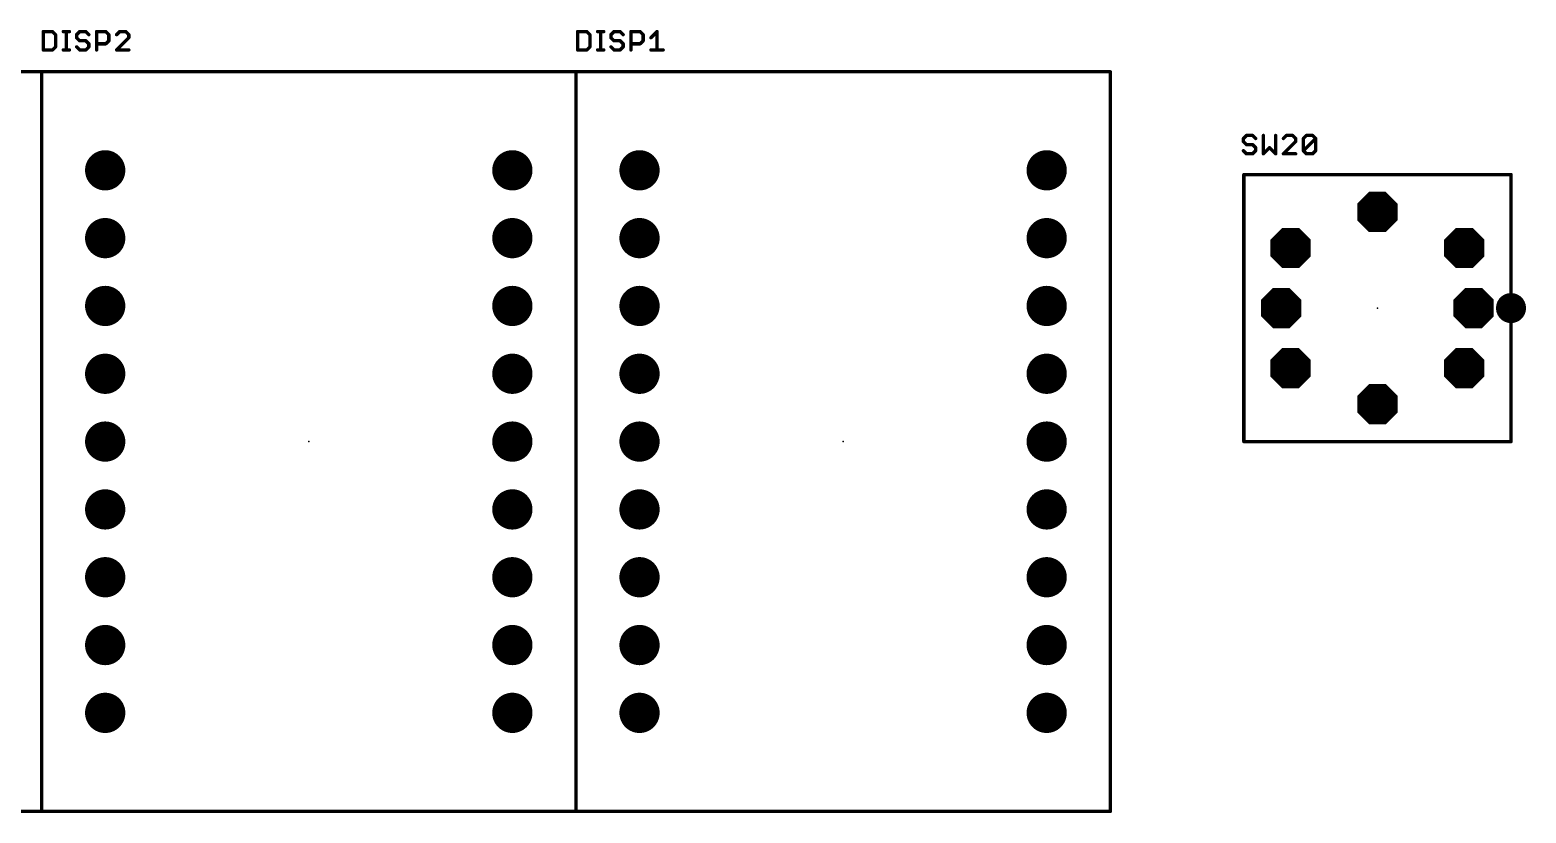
# Model space of a CAD drawing. Extents: x 0 to 426, y 0 to 160.
# Drawn here: x 234.6 to 290.6, y 76.1 to 105.4 of the extents above; entities that cross this region are included whole.
import ezdxf

# ---------------------------------------------------------------- set-up
doc = ezdxf.new("R2010")
doc.units = 0
doc.header["$MEASUREMENT"] = 0
doc.layers.get('0').update_dxf_attribs({"linetype": 'CONTINUOUS'})
for name, color, linetype in [('17', 82, 'CONTINUOUS'), ('21', 253, 'CONTINUOUS'), ('23', 7, 'CONTINUOUS'), ('25', 253, 'CONTINUOUS')]:
    doc.layers.add(name, color=color, linetype=linetype)

# ---------------------------------------------------------------- blocks, each defined once
blk = doc.blocks.new('ROUNDP')
at = {"const_width": 0.5}
blk.add_lwpolyline([(0, -0.25, 1), (0, 0.25, 1), (0, -0.25)], format="xyb", dxfattribs=at)
blk = doc.blocks.new('OCTAGONP')
at = {"const_width": 0.5}
blk.add_lwpolyline([(-0.25, -0.1036), (-0.25, 0.1036), (-0.1036, 0.25), (0.1036, 0.25), (0.25, 0.1036), (0.25, -0.1036), (0.1036, -0.25), (-0.1036, -0.25), (-0.25, -0.1036), (-0.25, 0.1036)], dxfattribs=at)

msp = doc.modelspace()

# ---------------------------------------------------------------- linework, layer by layer
at = {"layer": '21', "const_width": 0.127}
for points in [[(235, 103.85), (215, 103.85)], [(235, 103.85), (235, 76.15)], [(255, 103.85), (235, 103.85)], [(235, 76.15), (235, 103.85)], [(255, 103.85), (255, 76.15)], [(275, 103.85), (255, 103.85)], [(255, 76.15), (255, 103.85)], [(275, 76.15), (275, 103.85)], [(280, 100), (290, 100)], [(280, 90), (280, 100)], [(290, 100), (290, 90)], [(289.5125, 95.1113), (289.5495, 95.2169)], [(289.5495, 95.2169), (289.6091, 95.3117)], [(289.5728, 95.254), (290.4272, 95.254)], [(289.6091, 95.3117), (289.6883, 95.3909)], [(289.6783, 95.381), (290.3217, 95.381)], [(289.6883, 95.3909), (289.7831, 95.4505)], [(289.7831, 95.4505), (289.8887, 95.4875)], [(289.8887, 95.4875), (290, 95.5)], [(290, 95.5), (290.1113, 95.4875)], [(290.1113, 95.4875), (290.2169, 95.4505)], [(290.2169, 95.4505), (290.3117, 95.3909)], [(290.3117, 95.3909), (290.3909, 95.3117)], [(290.3909, 95.3117), (290.4505, 95.2169)], [(290.4505, 95.2169), (290.4875, 95.1113)], [(289.5, 95), (289.5125, 95.1113)], [(289.5125, 94.8887), (289.5, 95)], [(289.5, 95), (290.5, 95)], [(289.5495, 94.7831), (289.5125, 94.8887)], [(289.518, 95.127), (290.482, 95.127)], [(289.518, 94.873), (290.482, 94.873)], [(289.6091, 94.6883), (289.5495, 94.7831)], [(289.5728, 94.746), (290.4272, 94.746)], [(289.6883, 94.6091), (289.6091, 94.6883)], [(289.6783, 94.619), (290.3217, 94.619)], [(289.7831, 94.5495), (289.6883, 94.6091)], [(290.3117, 94.6091), (290.2169, 94.5495)], [(290.3909, 94.6883), (290.3117, 94.6091)], [(290.4505, 94.7831), (290.3909, 94.6883)], [(290.4875, 94.8887), (290.4505, 94.7831)], [(290.4875, 95.1113), (290.5, 95)], [(290.5, 95), (290.4875, 94.8887)], [(289.8887, 94.5125), (289.7831, 94.5495)], [(290, 94.5), (289.8887, 94.5125)], [(290.1113, 94.5125), (290, 94.5)], [(290.2169, 94.5495), (290.1113, 94.5125)], [(290, 90), (280, 90)], [(215, 76.15), (235, 76.15)], [(235, 76.15), (255, 76.15)], [(255, 76.15), (275, 76.15)]]:
    msp.add_lwpolyline(points, dxfattribs=at)
at = {"layer": '21', "const_width": 0.0635}
for points in [[(235, 103.8818, 1), (235, 103.8183)], [(235.0317, 103.85, 1), (234.9683, 103.85)], [(235.0317, 103.85, 1), (234.9683, 103.85)], [(235, 103.8183, 1), (235, 103.8818)], [(255, 103.8818, 1), (255, 103.8183)], [(255.0317, 103.85, 1), (254.9683, 103.85)], [(255.0317, 103.85, 1), (254.9683, 103.85)], [(255, 103.8183, 1), (255, 103.8818)], [(275.0317, 103.85, 1), (274.9683, 103.85)], [(275, 103.8183, 1), (275, 103.8818)], [(280, 100.0318, 1), (280, 99.9682)], [(280.0317, 100, 1), (279.9683, 100)], [(290.0317, 100, 1), (289.9683, 100)], [(290, 99.9682, 1), (290, 100.0318)], [(289.5226, 95.2338, 1), (289.5764, 95.2)], [(289.5795, 95.2065, 1), (289.5195, 95.2274)], [(289.5728, 95.2858, 1), (289.5728, 95.2223)], [(289.5866, 95.3342, 1), (289.6315, 95.2893)], [(289.636, 95.2949, 1), (289.5822, 95.3286)], [(289.6783, 95.4128, 1), (289.6783, 95.3492)], [(289.6714, 95.4178, 1), (289.7051, 95.364)], [(289.7107, 95.3685, 1), (289.6658, 95.4134)], [(289.7726, 95.4805, 1), (289.7935, 95.4205)], [(289.8, 95.4236, 1), (289.7662, 95.4774)], [(289.8852, 95.519, 1), (289.8923, 95.4559)], [(289.8992, 95.4575, 1), (289.8783, 95.5174)], [(290.0036, 95.5316, 1), (289.9964, 95.4684)], [(290.0036, 95.4684, 1), (289.9964, 95.5316)], [(290.1217, 95.5174, 1), (290.1008, 95.4575)], [(290.1077, 95.4559, 1), (290.1148, 95.519)], [(290.2338, 95.4774, 1), (290.2, 95.4236)], [(290.2065, 95.4205, 1), (290.2274, 95.4805)], [(290.3342, 95.4134, 1), (290.2893, 95.3685)], [(290.2949, 95.364, 1), (290.3286, 95.4178)], [(290.3217, 95.3492, 1), (290.3217, 95.4128)], [(290.4178, 95.3286, 1), (290.364, 95.2949)], [(290.3685, 95.2893, 1), (290.4134, 95.3342)], [(290.4805, 95.2274, 1), (290.4205, 95.2065)], [(290.4236, 95.2, 1), (290.4774, 95.2338)], [(290.4272, 95.2223, 1), (290.4272, 95.2858)], [(289.5316, 95.0036, 1), (289.4684, 94.9964)], [(289.4684, 95.0036, 1), (289.5316, 94.9964)], [(289.5, 95.0318, 1), (289.5, 94.9682)], [(289.4826, 95.1217, 1), (289.5425, 95.1008)], [(289.5425, 94.8992, 1), (289.4826, 94.8783)], [(289.5441, 95.1077, 1), (289.481, 95.1148)], [(289.481, 94.8852, 1), (289.5441, 94.8923)], [(289.518, 95.1588, 1), (289.518, 95.0953)], [(289.518, 94.9048, 1), (289.518, 94.8413)], [(289.5764, 94.8, 1), (289.5226, 94.7662)], [(289.5195, 94.7726, 1), (289.5795, 94.7935)], [(289.5728, 94.7778, 1), (289.5728, 94.7143)], [(289.6315, 94.7107, 1), (289.5866, 94.6658)], [(289.5822, 94.6714, 1), (289.636, 94.7051)], [(289.6783, 94.6508, 1), (289.6783, 94.5872)], [(289.7051, 94.636, 1), (289.6714, 94.5822)], [(289.6658, 94.5866, 1), (289.7107, 94.6315)], [(290.2893, 94.6315, 1), (290.3342, 94.5866)], [(290.3286, 94.5822, 1), (290.2949, 94.636)], [(290.3217, 94.5872, 1), (290.3217, 94.6508)], [(290.364, 94.7051, 1), (290.4178, 94.6714)], [(290.4134, 94.6658, 1), (290.3685, 94.7107)], [(290.4205, 94.7935, 1), (290.4805, 94.7726)], [(290.4774, 94.7662, 1), (290.4236, 94.8)], [(290.4272, 94.7143, 1), (290.4272, 94.7778)], [(290.519, 95.1148, 1), (290.4559, 95.1077)], [(290.4559, 94.8923, 1), (290.519, 94.8852)], [(290.4575, 95.1008, 1), (290.5174, 95.1217)], [(290.5174, 94.8783, 1), (290.4575, 94.8992)], [(290.5316, 94.9964, 1), (290.4684, 95.0036)], [(290.4684, 94.9964, 1), (290.5316, 95.0036)], [(290.482, 95.0953, 1), (290.482, 95.1588)], [(290.482, 94.8413, 1), (290.482, 94.9048)], [(290.5, 94.9682, 1), (290.5, 95.0318)], [(289.7935, 94.5795, 1), (289.7726, 94.5195)], [(289.7662, 94.5226, 1), (289.8, 94.5764)], [(289.8923, 94.5441, 1), (289.8852, 94.481)], [(289.8783, 94.4826, 1), (289.8992, 94.5425)], [(289.9964, 94.5316, 1), (290.0036, 94.4684)], [(289.9964, 94.4684, 1), (290.0036, 94.5316)], [(290.1008, 94.5425, 1), (290.1217, 94.4826)], [(290.1148, 94.481, 1), (290.1077, 94.5441)], [(290.2, 94.5764, 1), (290.2338, 94.5226)], [(290.2274, 94.5195, 1), (290.2065, 94.5795)], [(280, 90.0318, 1), (280, 89.9682)], [(279.9683, 90, 1), (280.0317, 90)], [(289.9683, 90, 1), (290.0317, 90)], [(290, 89.9682, 1), (290, 90.0318)], [(235, 76.1818, 1), (235, 76.1183)], [(234.9683, 76.15, 1), (235.0317, 76.15)], [(234.9683, 76.15, 1), (235.0317, 76.15)], [(235, 76.1183, 1), (235, 76.1818)], [(255, 76.1818, 1), (255, 76.1183)], [(254.9683, 76.15, 1), (255.0317, 76.15)], [(254.9683, 76.15, 1), (255.0317, 76.15)], [(255, 76.1183, 1), (255, 76.1818)], [(274.9683, 76.15, 1), (275.0317, 76.15)], [(275, 76.1183, 1), (275, 76.1818)]]:
    msp.add_lwpolyline(points, format="xyb", dxfattribs=at)
at = {"layer": '23'}
for p in [(285, 95), (245, 90), (265, 90)]:
    msp.add_point(p, dxfattribs=at)
at = {"layer": '25', "const_width": 0.127}
for points in [[(235.0635, 105.3549), (235.0635, 104.6685)], [(235.4067, 105.3549), (235.0635, 105.3549)], [(235.5211, 105.2405), (235.4067, 105.3549)], [(235.5211, 104.7829), (235.5211, 105.2405)], [(235.8119, 105.3549), (236.0407, 105.3549)], [(235.9263, 104.6685), (235.9263, 105.3549)], [(236.4253, 105.3549), (236.3109, 105.2405)], [(236.3109, 105.2405), (236.3109, 105.1261)], [(236.6541, 105.3549), (236.4253, 105.3549)], [(236.7685, 105.2405), (236.6541, 105.3549)], [(237.0593, 104.6685), (237.0593, 105.3549)], [(237.0593, 105.3549), (237.4025, 105.3549)], [(237.4025, 105.3549), (237.5169, 105.2405)], [(237.5169, 105.2405), (237.5169, 105.0117)], [(237.9221, 105.3549), (237.8077, 105.2405)], [(238.1509, 105.3549), (237.9221, 105.3549)], [(238.2653, 105.2405), (238.1509, 105.3549)], [(238.2653, 105.1261), (238.2653, 105.2405)], [(255.0635, 105.3549), (255.0635, 104.6685)], [(255.4067, 105.3549), (255.0635, 105.3549)], [(255.5211, 105.2405), (255.4067, 105.3549)], [(255.5211, 104.7829), (255.5211, 105.2405)], [(255.8119, 105.3549), (256.0407, 105.3549)], [(255.9263, 104.6685), (255.9263, 105.3549)], [(256.4253, 105.3549), (256.3109, 105.2405)], [(256.3109, 105.2405), (256.3109, 105.1261)], [(256.6541, 105.3549), (256.4253, 105.3549)], [(256.7685, 105.2405), (256.6541, 105.3549)], [(257.0593, 104.6685), (257.0593, 105.3549)], [(257.0593, 105.3549), (257.4025, 105.3549)], [(257.4025, 105.3549), (257.5169, 105.2405)], [(257.5169, 105.2405), (257.5169, 105.0117)], [(257.8077, 105.1261), (258.0365, 105.3549)], [(258.0365, 105.3549), (258.0365, 104.6685)], [(235.0635, 104.6685), (235.4067, 104.6685)], [(235.4067, 104.6685), (235.5211, 104.7829)], [(235.8119, 104.6685), (236.0407, 104.6685)], [(236.3109, 105.1261), (236.4253, 105.0117)], [(236.4253, 104.6685), (236.3109, 104.7829)], [(236.4253, 105.0117), (236.6541, 105.0117)], [(236.6541, 104.6685), (236.4253, 104.6685)], [(236.6541, 105.0117), (236.7685, 104.8973)], [(236.7685, 104.7829), (236.6541, 104.6685)], [(236.7685, 104.8973), (236.7685, 104.7829)], [(237.4025, 104.8973), (237.0593, 104.8973)], [(237.5169, 105.0117), (237.4025, 104.8973)], [(237.8077, 104.6685), (238.2653, 105.1261)], [(238.2653, 104.6685), (237.8077, 104.6685)], [(255.0635, 104.6685), (255.4067, 104.6685)], [(255.4067, 104.6685), (255.5211, 104.7829)], [(255.8119, 104.6685), (256.0407, 104.6685)], [(256.3109, 105.1261), (256.4253, 105.0117)], [(256.4253, 104.6685), (256.3109, 104.7829)], [(256.4253, 105.0117), (256.6541, 105.0117)], [(256.6541, 104.6685), (256.4253, 104.6685)], [(256.6541, 105.0117), (256.7685, 104.8973)], [(256.7685, 104.7829), (256.6541, 104.6685)], [(256.7685, 104.8973), (256.7685, 104.7829)], [(257.4025, 104.8973), (257.0593, 104.8973)], [(257.5169, 105.0117), (257.4025, 104.8973)], [(257.8077, 104.6685), (258.2653, 104.6685)], [(280.0979, 101.4649), (279.9835, 101.3505)], [(279.9835, 101.3505), (279.9835, 101.2361)], [(280.3267, 101.4649), (280.0979, 101.4649)], [(280.4411, 101.3505), (280.3267, 101.4649)], [(280.7319, 101.4649), (280.7319, 100.7785)], [(281.1895, 100.7785), (281.1895, 101.4649)], [(281.5947, 101.4649), (281.4803, 101.3505)], [(281.8235, 101.4649), (281.5947, 101.4649)], [(281.9379, 101.3505), (281.8235, 101.4649)], [(281.9379, 101.2361), (281.9379, 101.3505)], [(282.2287, 101.3505), (282.3431, 101.4649)], [(282.2287, 100.8929), (282.2287, 101.3505)], [(282.2287, 100.8929), (282.6863, 101.3505)], [(282.3431, 101.4649), (282.5719, 101.4649)], [(282.5719, 101.4649), (282.6863, 101.3505)], [(282.6863, 101.3505), (282.6863, 100.8929)], [(279.9835, 101.2361), (280.0979, 101.1217)], [(280.0979, 100.7785), (279.9835, 100.8929)], [(280.0979, 101.1217), (280.3267, 101.1217)], [(280.3267, 100.7785), (280.0979, 100.7785)], [(280.3267, 101.1217), (280.4411, 101.0073)], [(280.4411, 100.8929), (280.3267, 100.7785)], [(280.4411, 101.0073), (280.4411, 100.8929)], [(280.7319, 100.7785), (280.9607, 101.0073)], [(280.9607, 101.0073), (281.1895, 100.7785)], [(281.4803, 100.7785), (281.9379, 101.2361)], [(281.9379, 100.7785), (281.4803, 100.7785)], [(282.3431, 100.7785), (282.2287, 100.8929)], [(282.5719, 100.7785), (282.3431, 100.7785)], [(282.6863, 100.8929), (282.5719, 100.7785)]]:
    msp.add_lwpolyline(points, dxfattribs=at)
at = {"layer": '25', "const_width": 0.0635}
for points in [[(235.0952, 105.3549, 1), (235.0318, 105.3549)], [(235.0635, 105.3866, 1), (235.0635, 105.3231)], [(235.4291, 105.3773, 1), (235.3842, 105.3324)], [(235.4067, 105.3231, 1), (235.4067, 105.3866)], [(235.5528, 105.2405, 1), (235.4893, 105.2405)], [(235.4986, 105.218, 1), (235.5435, 105.2629)], [(235.8119, 105.3866, 1), (235.8119, 105.3231)], [(235.9581, 105.3549, 1), (235.8946, 105.3549)], [(236.0407, 105.3231, 1), (236.0407, 105.3866)], [(236.3426, 105.2405, 1), (236.2791, 105.2405)], [(236.2884, 105.2629, 1), (236.3333, 105.218)], [(236.4253, 105.3866, 1), (236.4253, 105.3231)], [(236.4477, 105.3324, 1), (236.4028, 105.3773)], [(236.6765, 105.3773, 1), (236.6316, 105.3324)], [(236.6541, 105.3231, 1), (236.6541, 105.3866)], [(236.746, 105.218, 1), (236.7909, 105.2629)], [(237.091, 105.3549, 1), (237.0275, 105.3549)], [(237.0593, 105.3866, 1), (237.0593, 105.3231)], [(237.4249, 105.3773, 1), (237.38, 105.3324)], [(237.4025, 105.3231, 1), (237.4025, 105.3866)], [(237.5486, 105.2405, 1), (237.4851, 105.2405)], [(237.4944, 105.218, 1), (237.5393, 105.2629)], [(237.7852, 105.2629, 1), (237.8301, 105.218)], [(237.9221, 105.3866, 1), (237.9221, 105.3231)], [(237.9445, 105.3324, 1), (237.8996, 105.3773)], [(238.1733, 105.3773, 1), (238.1284, 105.3324)], [(238.1509, 105.3231, 1), (238.1509, 105.3866)], [(238.297, 105.2405, 1), (238.2335, 105.2405)], [(238.2428, 105.218, 1), (238.2877, 105.2629)], [(255.0952, 105.3549, 1), (255.0318, 105.3549)], [(255.0635, 105.3866, 1), (255.0635, 105.3231)], [(255.4291, 105.3773, 1), (255.3842, 105.3324)], [(255.4067, 105.3231, 1), (255.4067, 105.3866)], [(255.5528, 105.2405, 1), (255.4893, 105.2405)], [(255.4986, 105.218, 1), (255.5435, 105.2629)], [(255.8119, 105.3866, 1), (255.8119, 105.3231)], [(255.9581, 105.3549, 1), (255.8946, 105.3549)], [(256.0407, 105.3231, 1), (256.0407, 105.3866)], [(256.3426, 105.2405, 1), (256.2791, 105.2405)], [(256.2884, 105.2629, 1), (256.3333, 105.218)], [(256.4253, 105.3866, 1), (256.4253, 105.3231)], [(256.4477, 105.3324, 1), (256.4028, 105.3773)], [(256.6765, 105.3773, 1), (256.6316, 105.3324)], [(256.6541, 105.3231, 1), (256.6541, 105.3866)], [(256.746, 105.218, 1), (256.7909, 105.2629)], [(257.091, 105.3549, 1), (257.0275, 105.3549)], [(257.0593, 105.3866, 1), (257.0593, 105.3231)], [(257.4249, 105.3773, 1), (257.38, 105.3324)], [(257.4025, 105.3231, 1), (257.4025, 105.3866)], [(257.5486, 105.2405, 1), (257.4851, 105.2405)], [(257.4944, 105.218, 1), (257.5393, 105.2629)], [(258.0682, 105.3549, 1), (258.0047, 105.3549)], [(258.0589, 105.3324, 1), (258.014, 105.3773)], [(235.0635, 104.7003, 1), (235.0635, 104.6368)], [(235.3842, 104.691, 1), (235.4291, 104.646)], [(235.4067, 104.6368, 1), (235.4067, 104.7003)], [(235.4893, 104.7829, 1), (235.5528, 104.7829)], [(235.5435, 104.7604, 1), (235.4986, 104.8053)], [(235.8119, 104.7003, 1), (235.8119, 104.6368)], [(236.0407, 104.6368, 1), (236.0407, 104.7003)], [(236.3333, 105.1485, 1), (236.2884, 105.1036)], [(236.2791, 105.1261, 1), (236.3426, 105.1261)], [(236.3333, 104.8053, 1), (236.2884, 104.7604)], [(236.4253, 105.0434, 1), (236.4253, 104.9799)], [(236.4253, 104.7003, 1), (236.4253, 104.6368)], [(236.4028, 104.9892, 1), (236.4477, 105.0341)], [(236.4028, 104.646, 1), (236.4477, 104.691)], [(236.6316, 104.691, 1), (236.6765, 104.646)], [(236.6765, 105.0341, 1), (236.6316, 104.9892)], [(236.6541, 104.9799, 1), (236.6541, 105.0434)], [(236.6541, 104.6368, 1), (236.6541, 104.7003)], [(236.8002, 104.8973, 1), (236.7367, 104.8973)], [(236.7367, 104.7829, 1), (236.8002, 104.7829)], [(236.746, 104.8748, 1), (236.7909, 104.9197)], [(236.7909, 104.7604, 1), (236.746, 104.8053)], [(237.0593, 104.929, 1), (237.0593, 104.8655)], [(237.38, 104.9197, 1), (237.4249, 104.8748)], [(237.4025, 104.8655, 1), (237.4025, 104.929)], [(237.4851, 105.0117, 1), (237.5486, 105.0117)], [(237.5393, 104.9892, 1), (237.4944, 105.0341)], [(237.7852, 104.691, 1), (237.8301, 104.646)], [(237.8077, 104.7003, 1), (237.8077, 104.6368)], [(238.2335, 105.1261, 1), (238.297, 105.1261)], [(238.2877, 105.1036, 1), (238.2428, 105.1485)], [(238.2653, 104.6368, 1), (238.2653, 104.7003)], [(255.0635, 104.7003, 1), (255.0635, 104.6368)], [(255.3842, 104.691, 1), (255.4291, 104.646)], [(255.4067, 104.6368, 1), (255.4067, 104.7003)], [(255.4893, 104.7829, 1), (255.5528, 104.7829)], [(255.5435, 104.7604, 1), (255.4986, 104.8053)], [(255.8119, 104.7003, 1), (255.8119, 104.6368)], [(256.0407, 104.6368, 1), (256.0407, 104.7003)], [(256.3333, 105.1485, 1), (256.2884, 105.1036)], [(256.2791, 105.1261, 1), (256.3426, 105.1261)], [(256.3333, 104.8053, 1), (256.2884, 104.7604)], [(256.4253, 105.0434, 1), (256.4253, 104.9799)], [(256.4253, 104.7003, 1), (256.4253, 104.6368)], [(256.4028, 104.9892, 1), (256.4477, 105.0341)], [(256.4028, 104.646, 1), (256.4477, 104.691)], [(256.6316, 104.691, 1), (256.6765, 104.646)], [(256.6765, 105.0341, 1), (256.6316, 104.9892)], [(256.6541, 104.9799, 1), (256.6541, 105.0434)], [(256.6541, 104.6368, 1), (256.6541, 104.7003)], [(256.8002, 104.8973, 1), (256.7367, 104.8973)], [(256.7367, 104.7829, 1), (256.8002, 104.7829)], [(256.746, 104.8748, 1), (256.7909, 104.9197)], [(256.7909, 104.7604, 1), (256.746, 104.8053)], [(257.0593, 104.929, 1), (257.0593, 104.8655)], [(257.38, 104.9197, 1), (257.4249, 104.8748)], [(257.4025, 104.8655, 1), (257.4025, 104.929)], [(257.4851, 105.0117, 1), (257.5486, 105.0117)], [(257.5393, 104.9892, 1), (257.4944, 105.0341)], [(257.7852, 105.1485, 1), (257.8301, 105.1036)], [(257.8077, 104.7003, 1), (257.8077, 104.6368)], [(258.2653, 104.6368, 1), (258.2653, 104.7003)], [(235.0318, 104.6685, 1), (235.0952, 104.6685)], [(235.8946, 104.6685, 1), (235.9581, 104.6685)], [(237.0275, 104.6685, 1), (237.091, 104.6685)], [(255.0318, 104.6685, 1), (255.0952, 104.6685)], [(255.8946, 104.6685, 1), (255.9581, 104.6685)], [(257.0275, 104.6685, 1), (257.091, 104.6685)], [(258.0047, 104.6685, 1), (258.0682, 104.6685)], [(280.0152, 101.3505, 1), (279.9518, 101.3505)], [(279.961, 101.3729, 1), (280.006, 101.328)], [(280.0979, 101.4966, 1), (280.0979, 101.4331)], [(280.1203, 101.4424, 1), (280.0754, 101.4873)], [(280.3491, 101.4873, 1), (280.3042, 101.4424)], [(280.3267, 101.4331, 1), (280.3267, 101.4966)], [(280.4186, 101.328, 1), (280.4635, 101.3729)], [(280.7637, 101.4649, 1), (280.7002, 101.4649)], [(281.2213, 101.4649, 1), (281.1578, 101.4649)], [(281.4579, 101.3729, 1), (281.5028, 101.328)], [(281.5947, 101.4966, 1), (281.5947, 101.4331)], [(281.6172, 101.4424, 1), (281.5723, 101.4873)], [(281.846, 101.4873, 1), (281.8011, 101.4424)], [(281.8235, 101.4331, 1), (281.8235, 101.4966)], [(281.9697, 101.3505, 1), (281.9062, 101.3505)], [(281.9155, 101.328, 1), (281.9604, 101.3729)], [(282.2605, 101.3505, 1), (282.197, 101.3505)], [(282.2063, 101.3729, 1), (282.2512, 101.328)], [(282.3431, 101.4966, 1), (282.3431, 101.4331)], [(282.3656, 101.4424, 1), (282.3207, 101.4873)], [(282.5944, 101.4873, 1), (282.5495, 101.4424)], [(282.5719, 101.4331, 1), (282.5719, 101.4966)], [(282.7181, 101.3505, 1), (282.6546, 101.3505)], [(282.7088, 101.328, 1), (282.6639, 101.3729)], [(282.6639, 101.328, 1), (282.7088, 101.3729)], [(280.006, 101.2585, 1), (279.961, 101.2136)], [(279.9518, 101.2361, 1), (280.0152, 101.2361)], [(280.006, 100.9153, 1), (279.961, 100.8704)], [(280.0979, 101.1534, 1), (280.0979, 101.0899)], [(280.0979, 100.8103, 1), (280.0979, 100.7468)], [(280.0754, 101.0992, 1), (280.1203, 101.1441)], [(280.0754, 100.756, 1), (280.1203, 100.801)], [(280.3042, 100.801, 1), (280.3491, 100.756)], [(280.3491, 101.1441, 1), (280.3042, 101.0992)], [(280.3267, 101.0899, 1), (280.3267, 101.1534)], [(280.3267, 100.7468, 1), (280.3267, 100.8103)], [(280.4728, 101.0073, 1), (280.4093, 101.0073)], [(280.4093, 100.8929, 1), (280.4728, 100.8929)], [(280.4186, 100.9848, 1), (280.4635, 101.0297)], [(280.4635, 100.8704, 1), (280.4186, 100.9153)], [(280.7095, 100.801, 1), (280.7544, 100.756)], [(280.7002, 100.7785, 1), (280.7637, 100.7785)], [(280.9832, 101.0297, 1), (280.9383, 100.9848)], [(280.9832, 100.9848, 1), (280.9383, 101.0297)], [(281.1578, 100.7785, 1), (281.2213, 100.7785)], [(281.1671, 100.756, 1), (281.212, 100.801)], [(281.4803, 100.8103, 1), (281.4803, 100.7468)], [(281.4579, 100.801, 1), (281.5028, 100.756)], [(281.9062, 101.2361, 1), (281.9697, 101.2361)], [(281.9604, 101.2136, 1), (281.9155, 101.2585)], [(281.9379, 100.7468, 1), (281.9379, 100.8103)], [(282.197, 100.8929, 1), (282.2605, 100.8929)], [(282.2512, 100.9153, 1), (282.2063, 100.8704)], [(282.2063, 100.9153, 1), (282.2512, 100.8704)], [(282.3431, 100.8103, 1), (282.3431, 100.7468)], [(282.3207, 100.756, 1), (282.3656, 100.801)], [(282.5495, 100.801, 1), (282.5944, 100.756)], [(282.5719, 100.7468, 1), (282.5719, 100.8103)], [(282.6546, 100.8929, 1), (282.7181, 100.8929)], [(282.7088, 100.8704, 1), (282.6639, 100.9153)]]:
    msp.add_lwpolyline(points, format="xyb", dxfattribs=at)

# ---------------------------------------------------------------- block references
at = {"layer": '17', "xscale": 1.508, "yscale": 1.508}
for name, p in [('ROUNDP', (237.38, 100.16)), ('ROUNDP', (237.38, 100.16)), ('ROUNDP', (257.38, 100.16)), ('ROUNDP', (257.38, 100.16)), ('OCTAGONP', (285, 98.6)), ('OCTAGONP', (285, 98.6)), ('ROUNDP', (237.38, 97.62)), ('ROUNDP', (237.38, 97.62)), ('ROUNDP', (257.38, 97.62)), ('ROUNDP', (257.38, 97.62)), ('OCTAGONP', (281.75, 97.25)), ('OCTAGONP', (281.75, 97.25)), ('OCTAGONP', (288.25, 97.25)), ('OCTAGONP', (288.25, 97.25)), ('ROUNDP', (237.38, 95.08)), ('ROUNDP', (237.38, 95.08)), ('ROUNDP', (257.38, 95.08)), ('ROUNDP', (257.38, 95.08)), ('OCTAGONP', (281.4, 95)), ('OCTAGONP', (281.4, 95)), ('OCTAGONP', (288.6, 95)), ('OCTAGONP', (288.6, 95)), ('ROUNDP', (237.38, 92.54)), ('ROUNDP', (237.38, 92.54)), ('ROUNDP', (257.38, 92.54)), ('ROUNDP', (257.38, 92.54)), ('OCTAGONP', (281.75, 92.75)), ('OCTAGONP', (281.75, 92.75)), ('OCTAGONP', (288.25, 92.75)), ('OCTAGONP', (288.25, 92.75)), ('OCTAGONP', (285, 91.4)), ('OCTAGONP', (285, 91.4)), ('ROUNDP', (237.38, 90)), ('ROUNDP', (237.38, 90)), ('ROUNDP', (257.38, 90)), ('ROUNDP', (257.38, 90)), ('ROUNDP', (237.38, 87.46)), ('ROUNDP', (237.38, 87.46)), ('ROUNDP', (257.38, 87.46)), ('ROUNDP', (257.38, 87.46)), ('ROUNDP', (237.38, 84.92)), ('ROUNDP', (237.38, 84.92)), ('ROUNDP', (257.38, 84.92)), ('ROUNDP', (257.38, 84.92)), ('ROUNDP', (237.38, 82.38)), ('ROUNDP', (237.38, 82.38)), ('ROUNDP', (257.38, 82.38)), ('ROUNDP', (257.38, 82.38)), ('ROUNDP', (237.38, 79.84)), ('ROUNDP', (237.38, 79.84)), ('ROUNDP', (252.62, 79.84)), ('ROUNDP', (252.62, 79.84)), ('ROUNDP', (257.38, 79.84)), ('ROUNDP', (257.38, 79.84)), ('ROUNDP', (272.62, 79.84)), ('ROUNDP', (272.62, 79.84))]:
    msp.add_blockref(name, p, dxfattribs=at)
at = {"layer": '17', "xscale": 1.508, "yscale": 1.508, "rotation": 180}
for p in [(252.62, 100.16), (252.62, 100.16), (272.62, 100.16), (272.62, 100.16), (252.62, 97.62), (252.62, 97.62), (272.62, 97.62), (272.62, 97.62), (252.62, 95.08), (252.62, 95.08), (272.62, 95.08), (272.62, 95.08), (252.62, 92.54), (252.62, 92.54), (272.62, 92.54), (272.62, 92.54), (252.62, 90), (252.62, 90), (272.62, 90), (272.62, 90), (252.62, 87.46), (252.62, 87.46), (272.62, 87.46), (272.62, 87.46), (252.62, 84.92), (252.62, 84.92), (272.62, 84.92), (272.62, 84.92), (252.62, 82.38), (252.62, 82.38), (272.62, 82.38), (272.62, 82.38)]:
    msp.add_blockref('ROUNDP', p, dxfattribs=at)

doc.saveas('drawing.dxf')
